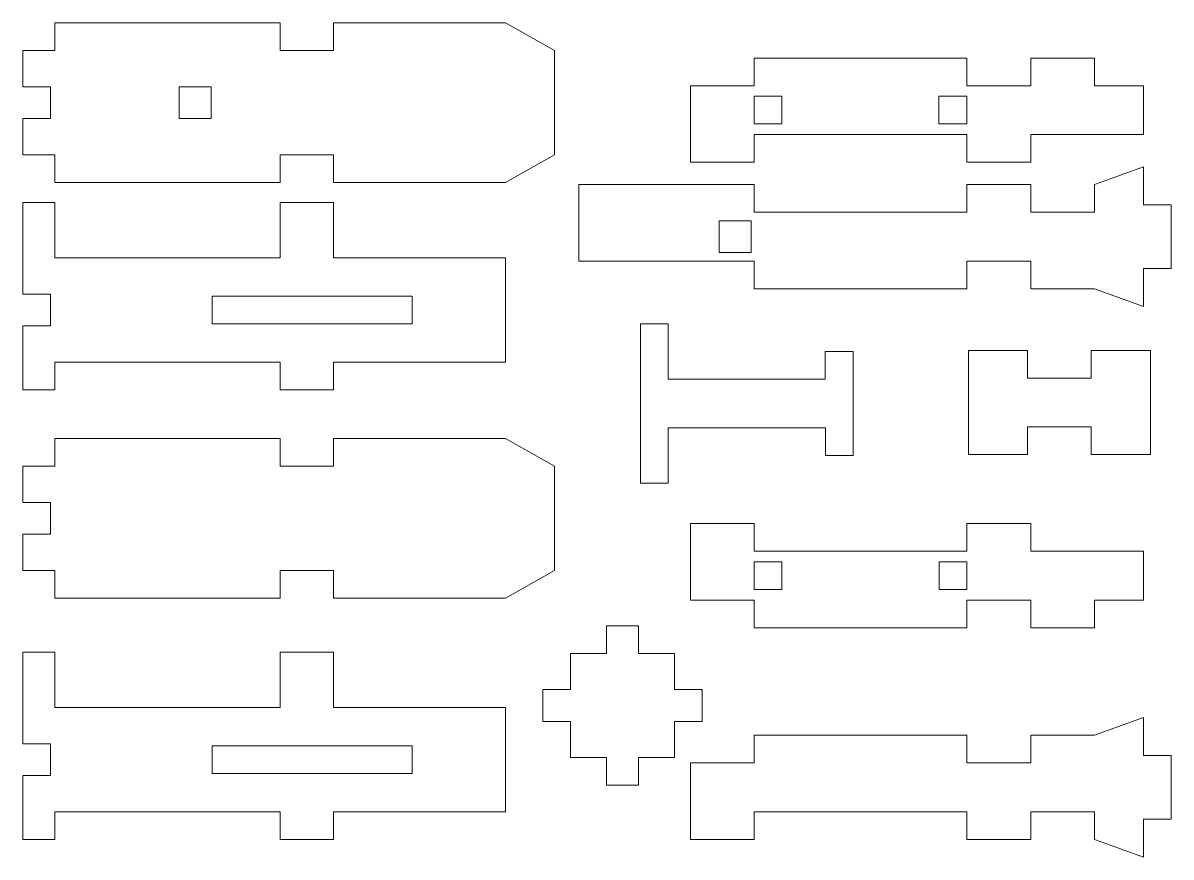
# Model space of a CAD drawing. Header units: centimetres. Extents: x -85 to 118, y -38 to 74.
# Drawn here: x -63.46 to -52.66, y -37.8 to -29.96 of the extents above; entities that cross this region are included whole.
import ezdxf

# ---------------------------------------------------------------- set-up
doc = ezdxf.new("R2010")
doc.units = ezdxf.units.CM
doc.header["$MEASUREMENT"] = 0

msp = doc.modelspace()

# ---------------------------------------------------------------- linework, layer by layer
at = {"lineweight": 9}
for points, knots in [([(-63.46153, -30.85514), (-63.46153, -30.85514), (-63.20154, -30.85514), (-63.20154, -30.85514), (-63.20154, -30.85514), (-63.20154, -30.85514), (-63.20154, -30.55516), (-63.20154, -30.55516), (-63.20154, -30.55516), (-63.20154, -30.55516), (-63.46153, -30.55516), (-63.46153, -30.55516), (-63.46153, -30.55516), (-63.46153, -30.55516), (-63.46153, -30.21518), (-63.46153, -30.21518), (-63.46153, -30.21518), (-63.46153, -30.21518), (-63.16155, -30.21518), (-63.16155, -30.21518), (-63.16155, -30.21518), (-63.16155, -30.21518), (-63.16155, -29.9552), (-63.16155, -29.9552), (-63.16155, -29.9552), (-63.16155, -29.9552), (-61.04167, -29.9552), (-61.04167, -29.9552), (-61.04167, -29.9552), (-61.04167, -29.9552), (-61.04167, -30.21518), (-61.04167, -30.21518), (-61.04167, -30.21518), (-61.04167, -30.21518), (-60.5417, -30.21518), (-60.5417, -30.21518), (-60.5417, -30.21518), (-60.5417, -30.21518), (-60.5417, -29.9552), (-60.5417, -29.9552), (-60.5417, -29.9552), (-60.5417, -29.9552), (-58.9218, -29.9552), (-58.9218, -29.9552), (-58.9218, -29.9552), (-58.9218, -29.9552), (-58.46182, -30.21518), (-58.46182, -30.21518), (-58.46182, -30.21518), (-58.46182, -30.21518), (-58.46182, -31.19513), (-58.46182, -31.19513), (-58.46182, -31.19513), (-58.46182, -31.19513), (-58.9218, -31.45511), (-58.9218, -31.45511), (-58.9218, -31.45511), (-58.9218, -31.45511), (-60.5417, -31.45511), (-60.5417, -31.45511), (-60.5417, -31.45511), (-60.5417, -31.45511), (-60.5417, -31.19513), (-60.5417, -31.19513), (-60.5417, -31.19513), (-60.5417, -31.19513), (-61.04167, -31.19513), (-61.04167, -31.19513), (-61.04167, -31.19513), (-61.04167, -31.19513), (-61.04167, -31.45511), (-61.04167, -31.45511), (-61.04167, -31.45511), (-61.04167, -31.45511), (-63.16155, -31.45511), (-63.16155, -31.45511), (-63.16155, -31.45511), (-63.16155, -31.45511), (-63.16155, -31.19513), (-63.16155, -31.19513), (-63.16155, -31.19513), (-63.16155, -31.19513), (-63.46153, -31.19513), (-63.46153, -31.19513), (-63.46153, -31.19513), (-63.46153, -31.19513), (-63.46153, -30.85514), (-63.46153, -30.85514)], [0, 0, 0, 0, 0.04347826, 0.04347826, 0.04347826, 0.04347826, 0.08695652, 0.08695652, 0.08695652, 0.08695652, 0.13043478, 0.13043478, 0.13043478, 0.13043478, 0.17391304, 0.17391304, 0.17391304, 0.17391304, 0.2173913, 0.2173913, 0.2173913, 0.2173913, 0.26086957, 0.26086957, 0.26086957, 0.26086957, 0.30434783, 0.30434783, 0.30434783, 0.30434783, 0.34782609, 0.34782609, 0.34782609, 0.34782609, 0.39130435, 0.39130435, 0.39130435, 0.39130435, 0.43478261, 0.43478261, 0.43478261, 0.43478261, 0.47826087, 0.47826087, 0.47826087, 0.47826087, 0.52173913, 0.52173913, 0.52173913, 0.52173913, 0.56521739, 0.56521739, 0.56521739, 0.56521739, 0.60869565, 0.60869565, 0.60869565, 0.60869565, 0.65217391, 0.65217391, 0.65217391, 0.65217391, 0.69565217, 0.69565217, 0.69565217, 0.69565217, 0.73913043, 0.73913043, 0.73913043, 0.73913043, 0.7826087, 0.7826087, 0.7826087, 0.7826087, 0.82608696, 0.82608696, 0.82608696, 0.82608696, 0.86956522, 0.86956522, 0.86956522, 0.86956522, 0.91304348, 0.91304348, 0.91304348, 0.91304348, 1, 1, 1, 1]), ([(-53.98208, -30.28518), (-53.98208, -30.28518), (-53.38212, -30.28518), (-53.38212, -30.28518), (-53.38212, -30.28518), (-53.38212, -30.28518), (-53.38212, -30.54516), (-53.38212, -30.54516), (-53.38212, -30.54516), (-53.38212, -30.54516), (-52.92214, -30.54516), (-52.92214, -30.54516), (-52.92214, -30.54516), (-52.92214, -30.54516), (-52.92214, -31.00513), (-52.92214, -31.00513), (-52.92214, -31.00513), (-52.92214, -31.00513), (-53.98208, -31.00513), (-53.98208, -31.00513), (-53.98208, -31.00513), (-53.98208, -31.00513), (-53.98208, -31.26512), (-53.98208, -31.26512), (-53.98208, -31.26512), (-53.98208, -31.26512), (-54.58205, -31.26512), (-54.58205, -31.26512), (-54.58205, -31.26512), (-54.58205, -31.26512), (-54.58205, -31.00513), (-54.58205, -31.00513), (-54.58205, -31.00513), (-54.58205, -31.00513), (-56.58193, -31.00513), (-56.58193, -31.00513), (-56.58193, -31.00513), (-56.58193, -31.00513), (-56.58193, -31.26512), (-56.58193, -31.26512), (-56.58193, -31.26512), (-56.58193, -31.26512), (-57.18189, -31.26512), (-57.18189, -31.26512), (-57.18189, -31.26512), (-57.18189, -31.26512), (-57.18189, -30.54516), (-57.18189, -30.54516), (-57.18189, -30.54516), (-57.18189, -30.54516), (-56.58193, -30.54516), (-56.58193, -30.54516), (-56.58193, -30.54516), (-56.58193, -30.54516), (-56.58193, -30.28518), (-56.58193, -30.28518), (-56.58193, -30.28518), (-56.58193, -30.28518), (-54.58205, -30.28518), (-54.58205, -30.28518), (-54.58205, -30.28518), (-54.58205, -30.28518), (-54.58205, -30.54516), (-54.58205, -30.54516), (-54.58205, -30.54516), (-54.58205, -30.54516), (-53.98208, -30.54516), (-53.98208, -30.54516), (-53.98208, -30.54516), (-53.98208, -30.54516), (-53.98208, -30.28518), (-53.98208, -30.28518)], [0, 0, 0, 0, 0.05263158, 0.05263158, 0.05263158, 0.05263158, 0.10526316, 0.10526316, 0.10526316, 0.10526316, 0.15789474, 0.15789474, 0.15789474, 0.15789474, 0.21052632, 0.21052632, 0.21052632, 0.21052632, 0.26315789, 0.26315789, 0.26315789, 0.26315789, 0.31578947, 0.31578947, 0.31578947, 0.31578947, 0.36842105, 0.36842105, 0.36842105, 0.36842105, 0.42105263, 0.42105263, 0.42105263, 0.42105263, 0.47368421, 0.47368421, 0.47368421, 0.47368421, 0.52631579, 0.52631579, 0.52631579, 0.52631579, 0.57894737, 0.57894737, 0.57894737, 0.57894737, 0.63157895, 0.63157895, 0.63157895, 0.63157895, 0.68421053, 0.68421053, 0.68421053, 0.68421053, 0.73684211, 0.73684211, 0.73684211, 0.73684211, 0.78947368, 0.78947368, 0.78947368, 0.78947368, 0.84210526, 0.84210526, 0.84210526, 0.84210526, 0.89473684, 0.89473684, 0.89473684, 0.89473684, 1, 1, 1, 1]), ([(-61.69163, -30.55516), (-61.69163, -30.55516), (-61.99161, -30.55516), (-61.99161, -30.55516), (-61.99161, -30.55516), (-61.99161, -30.55516), (-61.99161, -30.85514), (-61.99161, -30.85514), (-61.99161, -30.85514), (-61.99161, -30.85514), (-61.69163, -30.85514), (-61.69163, -30.85514), (-61.69163, -30.85514), (-61.69163, -30.85514), (-61.69163, -30.55516), (-61.69163, -30.55516)], [0, 0, 0, 0, 0.2, 0.2, 0.2, 0.2, 0.4, 0.4, 0.4, 0.4, 0.6, 0.6, 0.6, 0.6, 1, 1, 1, 1]), ([(-56.58193, -30.90514), (-56.58193, -30.90514), (-56.58193, -30.64516), (-56.58193, -30.64516), (-56.58193, -30.64516), (-56.58193, -30.64516), (-56.32194, -30.64516), (-56.32194, -30.64516), (-56.32194, -30.64516), (-56.32194, -30.64516), (-56.32194, -30.90514), (-56.32194, -30.90514), (-56.32194, -30.90514), (-56.32194, -30.90514), (-56.58193, -30.90514), (-56.58193, -30.90514)], [0, 0, 0, 0, 0.2, 0.2, 0.2, 0.2, 0.4, 0.4, 0.4, 0.4, 0.6, 0.6, 0.6, 0.6, 1, 1, 1, 1]), ([(-54.58205, -30.64516), (-54.58205, -30.64516), (-54.58205, -30.90514), (-54.58205, -30.90514), (-54.58205, -30.90514), (-54.58205, -30.90514), (-54.84688, -30.90514), (-54.84688, -30.90514), (-54.84688, -30.90514), (-54.84688, -30.90514), (-54.84688, -30.64516), (-54.84688, -30.64516), (-54.84688, -30.64516), (-54.84688, -30.64516), (-54.58205, -30.64516), (-54.58205, -30.64516)], [0, 0, 0, 0, 0.2, 0.2, 0.2, 0.2, 0.4, 0.4, 0.4, 0.4, 0.6, 0.6, 0.6, 0.6, 1, 1, 1, 1]), ([(-53.98208, -31.73509), (-53.98208, -31.73509), (-53.38212, -31.73509), (-53.38212, -31.73509), (-53.38212, -31.73509), (-53.38212, -31.73509), (-53.38212, -31.47511), (-53.38212, -31.47511), (-53.38212, -31.47511), (-53.38212, -31.47511), (-52.92214, -31.30901), (-52.92214, -31.30901), (-52.92214, -31.30901), (-52.92214, -31.30901), (-52.92214, -31.6651), (-52.92214, -31.6651), (-52.92214, -31.6651), (-52.92214, -31.6651), (-52.66216, -31.6651), (-52.66216, -31.6651), (-52.66216, -31.6651), (-52.66216, -31.6651), (-52.66216, -32.26506), (-52.66216, -32.26506), (-52.66216, -32.26506), (-52.66216, -32.26506), (-52.92214, -32.26506), (-52.92214, -32.26506), (-52.92214, -32.26506), (-52.92214, -32.26506), (-52.92214, -32.62115), (-52.92214, -32.62115), (-52.92214, -32.62115), (-52.92214, -32.62115), (-53.38212, -32.45505), (-53.38212, -32.45505), (-53.38212, -32.45505), (-53.38212, -32.45505), (-53.98208, -32.45505), (-53.98208, -32.45505), (-53.98208, -32.45505), (-53.98208, -32.45505), (-53.98208, -32.19507), (-53.98208, -32.19507), (-53.98208, -32.19507), (-53.98208, -32.19507), (-54.58205, -32.19507), (-54.58205, -32.19507), (-54.58205, -32.19507), (-54.58205, -32.19507), (-54.58205, -32.45505), (-54.58205, -32.45505), (-54.58205, -32.45505), (-54.58205, -32.45505), (-56.58193, -32.45505), (-56.58193, -32.45505), (-56.58193, -32.45505), (-56.58193, -32.45505), (-56.58193, -32.19507), (-56.58193, -32.19507), (-56.58193, -32.19507), (-56.58193, -32.19507), (-58.23184, -32.19507), (-58.23184, -32.19507), (-58.23184, -32.19507), (-58.23184, -32.19507), (-58.23184, -31.47511), (-58.23184, -31.47511), (-58.23184, -31.47511), (-58.23184, -31.47511), (-56.58193, -31.47511), (-56.58193, -31.47511), (-56.58193, -31.47511), (-56.58193, -31.47511), (-56.58193, -31.73509), (-56.58193, -31.73509), (-56.58193, -31.73509), (-56.58193, -31.73509), (-54.58205, -31.73509), (-54.58205, -31.73509), (-54.58205, -31.73509), (-54.58205, -31.73509), (-54.58205, -31.47511), (-54.58205, -31.47511), (-54.58205, -31.47511), (-54.58205, -31.47511), (-53.98208, -31.47511), (-53.98208, -31.47511), (-53.98208, -31.47511), (-53.98208, -31.47511), (-53.98208, -31.73509), (-53.98208, -31.73509)], [0, 0, 0, 0, 0.04166667, 0.04166667, 0.04166667, 0.04166667, 0.08333333, 0.08333333, 0.08333333, 0.08333333, 0.125, 0.125, 0.125, 0.125, 0.16666667, 0.16666667, 0.16666667, 0.16666667, 0.20833333, 0.20833333, 0.20833333, 0.20833333, 0.25, 0.25, 0.25, 0.25, 0.29166667, 0.29166667, 0.29166667, 0.29166667, 0.33333333, 0.33333333, 0.33333333, 0.33333333, 0.375, 0.375, 0.375, 0.375, 0.41666667, 0.41666667, 0.41666667, 0.41666667, 0.45833333, 0.45833333, 0.45833333, 0.45833333, 0.5, 0.5, 0.5, 0.5, 0.54166667, 0.54166667, 0.54166667, 0.54166667, 0.58333333, 0.58333333, 0.58333333, 0.58333333, 0.625, 0.625, 0.625, 0.625, 0.66666667, 0.66666667, 0.66666667, 0.66666667, 0.70833333, 0.70833333, 0.70833333, 0.70833333, 0.75, 0.75, 0.75, 0.75, 0.79166667, 0.79166667, 0.79166667, 0.79166667, 0.83333333, 0.83333333, 0.83333333, 0.83333333, 0.875, 0.875, 0.875, 0.875, 0.91666667, 0.91666667, 0.91666667, 0.91666667, 1, 1, 1, 1]), ([(-63.46153, -32.50505), (-63.46153, -32.50505), (-63.20154, -32.50505), (-63.20154, -32.50505), (-63.20154, -32.50505), (-63.20154, -32.50505), (-63.20154, -32.80503), (-63.20154, -32.80503), (-63.20154, -32.80503), (-63.20154, -32.80503), (-63.46153, -32.80503), (-63.46153, -32.80503), (-63.46153, -32.80503), (-63.46153, -32.80503), (-63.46153, -33.405), (-63.46153, -33.405), (-63.46153, -33.405), (-63.46153, -33.405), (-63.16155, -33.405), (-63.16155, -33.405), (-63.16155, -33.405), (-63.16155, -33.405), (-63.16155, -33.14501), (-63.16155, -33.14501), (-63.16155, -33.14501), (-63.16155, -33.14501), (-61.04167, -33.14501), (-61.04167, -33.14501), (-61.04167, -33.14501), (-61.04167, -33.14501), (-61.04167, -33.405), (-61.04167, -33.405), (-61.04167, -33.405), (-61.04167, -33.405), (-60.5417, -33.405), (-60.5417, -33.405), (-60.5417, -33.405), (-60.5417, -33.405), (-60.5417, -33.14501), (-60.5417, -33.14501), (-60.5417, -33.14501), (-60.5417, -33.14501), (-58.9218, -33.14501), (-58.9218, -33.14501), (-58.9218, -33.14501), (-58.9218, -33.14501), (-58.9218, -32.16507), (-58.9218, -32.16507), (-58.9218, -32.16507), (-58.9218, -32.16507), (-60.5417, -32.16507), (-60.5417, -32.16507), (-60.5417, -32.16507), (-60.5417, -32.16507), (-60.5417, -31.6451), (-60.5417, -31.6451), (-60.5417, -31.6451), (-60.5417, -31.6451), (-61.04167, -31.6451), (-61.04167, -31.6451), (-61.04167, -31.6451), (-61.04167, -31.6451), (-61.04167, -32.16507), (-61.04167, -32.16507), (-61.04167, -32.16507), (-61.04167, -32.16507), (-63.16155, -32.16507), (-63.16155, -32.16507), (-63.16155, -32.16507), (-63.16155, -32.16507), (-63.16155, -31.6451), (-63.16155, -31.6451), (-63.16155, -31.6451), (-63.16155, -31.6451), (-63.46153, -31.6451), (-63.46153, -31.6451), (-63.46153, -31.6451), (-63.46153, -31.6451), (-63.46153, -32.50505), (-63.46153, -32.50505)], [0, 0, 0, 0, 0.04761905, 0.04761905, 0.04761905, 0.04761905, 0.0952381, 0.0952381, 0.0952381, 0.0952381, 0.14285714, 0.14285714, 0.14285714, 0.14285714, 0.19047619, 0.19047619, 0.19047619, 0.19047619, 0.23809524, 0.23809524, 0.23809524, 0.23809524, 0.28571429, 0.28571429, 0.28571429, 0.28571429, 0.33333333, 0.33333333, 0.33333333, 0.33333333, 0.38095238, 0.38095238, 0.38095238, 0.38095238, 0.42857143, 0.42857143, 0.42857143, 0.42857143, 0.47619048, 0.47619048, 0.47619048, 0.47619048, 0.52380952, 0.52380952, 0.52380952, 0.52380952, 0.57142857, 0.57142857, 0.57142857, 0.57142857, 0.61904762, 0.61904762, 0.61904762, 0.61904762, 0.66666667, 0.66666667, 0.66666667, 0.66666667, 0.71428571, 0.71428571, 0.71428571, 0.71428571, 0.76190476, 0.76190476, 0.76190476, 0.76190476, 0.80952381, 0.80952381, 0.80952381, 0.80952381, 0.85714286, 0.85714286, 0.85714286, 0.85714286, 0.9047619, 0.9047619, 0.9047619, 0.9047619, 1, 1, 1, 1]), ([(-56.61193, -32.11507), (-56.61193, -32.11507), (-56.91191, -32.11507), (-56.91191, -32.11507), (-56.91191, -32.11507), (-56.91191, -32.11507), (-56.91191, -31.81509), (-56.91191, -31.81509), (-56.91191, -31.81509), (-56.91191, -31.81509), (-56.61193, -31.81509), (-56.61193, -31.81509), (-56.61193, -31.81509), (-56.61193, -31.81509), (-56.61193, -32.11507), (-56.61193, -32.11507)], [0, 0, 0, 0, 0.2, 0.2, 0.2, 0.2, 0.4, 0.4, 0.4, 0.4, 0.6, 0.6, 0.6, 0.6, 1, 1, 1, 1]), ([(-61.68163, -32.52505), (-61.68163, -32.52505), (-61.68163, -32.78503), (-61.68163, -32.78503), (-61.68163, -32.78503), (-61.68163, -32.78503), (-59.80174, -32.78503), (-59.80174, -32.78503), (-59.80174, -32.78503), (-59.80174, -32.78503), (-59.80174, -32.52505), (-59.80174, -32.52505), (-59.80174, -32.52505), (-59.80174, -32.52505), (-61.68163, -32.52505), (-61.68163, -32.52505)], [0, 0, 0, 0, 0.2, 0.2, 0.2, 0.2, 0.4, 0.4, 0.4, 0.4, 0.6, 0.6, 0.6, 0.6, 1, 1, 1, 1]), ([(-57.65187, -32.78503), (-57.65187, -32.78503), (-57.39188, -32.78503), (-57.39188, -32.78503), (-57.39188, -32.78503), (-57.39188, -32.78503), (-57.39188, -33.305), (-57.39188, -33.305), (-57.39188, -33.305), (-57.39188, -33.305), (-55.91682, -33.305), (-55.91682, -33.305), (-55.91682, -33.305), (-55.91682, -33.305), (-55.91682, -33.04502), (-55.91682, -33.04502), (-55.91682, -33.04502), (-55.91682, -33.04502), (-55.65198, -33.04502), (-55.65198, -33.04502), (-55.65198, -33.04502), (-55.65198, -33.04502), (-55.65198, -34.02496), (-55.65198, -34.02496), (-55.65198, -34.02496), (-55.65198, -34.02496), (-55.91197, -34.02496), (-55.91197, -34.02496), (-55.91197, -34.02496), (-55.91197, -34.02496), (-55.91197, -33.76497), (-55.91197, -33.76497), (-55.91197, -33.76497), (-55.91197, -33.76497), (-57.39188, -33.76497), (-57.39188, -33.76497), (-57.39188, -33.76497), (-57.39188, -33.76497), (-57.39188, -34.28494), (-57.39188, -34.28494), (-57.39188, -34.28494), (-57.39188, -34.28494), (-57.65187, -34.28494), (-57.65187, -34.28494), (-57.65187, -34.28494), (-57.65187, -34.28494), (-57.65187, -32.78503), (-57.65187, -32.78503)], [0, 0, 0, 0, 0.07692308, 0.07692308, 0.07692308, 0.07692308, 0.15384615, 0.15384615, 0.15384615, 0.15384615, 0.23076923, 0.23076923, 0.23076923, 0.23076923, 0.30769231, 0.30769231, 0.30769231, 0.30769231, 0.38461538, 0.38461538, 0.38461538, 0.38461538, 0.46153846, 0.46153846, 0.46153846, 0.46153846, 0.53846154, 0.53846154, 0.53846154, 0.53846154, 0.61538462, 0.61538462, 0.61538462, 0.61538462, 0.69230769, 0.69230769, 0.69230769, 0.69230769, 0.76923077, 0.76923077, 0.76923077, 0.76923077, 0.84615385, 0.84615385, 0.84615385, 0.84615385, 1, 1, 1, 1]), ([(-53.41211, -33.03502), (-53.41211, -33.03502), (-52.85604, -33.03502), (-52.85604, -33.03502), (-52.85604, -33.03502), (-52.85604, -33.03502), (-52.85604, -34.01496), (-52.85604, -34.01496), (-52.85604, -34.01496), (-52.85604, -34.01496), (-53.41211, -34.01496), (-53.41211, -34.01496), (-53.41211, -34.01496), (-53.41211, -34.01496), (-53.41211, -33.75498), (-53.41211, -33.75498), (-53.41211, -33.75498), (-53.41211, -33.75498), (-54.01208, -33.75498), (-54.01208, -33.75498), (-54.01208, -33.75498), (-54.01208, -33.75498), (-54.01208, -34.01496), (-54.01208, -34.01496), (-54.01208, -34.01496), (-54.01208, -34.01496), (-54.56816, -34.01496), (-54.56816, -34.01496), (-54.56816, -34.01496), (-54.56816, -34.01496), (-54.56816, -33.03502), (-54.56816, -33.03502), (-54.56816, -33.03502), (-54.56816, -33.03502), (-54.01208, -33.03502), (-54.01208, -33.03502), (-54.01208, -33.03502), (-54.01208, -33.03502), (-54.01208, -33.295), (-54.01208, -33.295), (-54.01208, -33.295), (-54.01208, -33.295), (-53.41211, -33.295), (-53.41211, -33.295), (-53.41211, -33.295), (-53.41211, -33.295), (-53.41211, -33.03502), (-53.41211, -33.03502)], [0, 0, 0, 0, 0.07692308, 0.07692308, 0.07692308, 0.07692308, 0.15384615, 0.15384615, 0.15384615, 0.15384615, 0.23076923, 0.23076923, 0.23076923, 0.23076923, 0.30769231, 0.30769231, 0.30769231, 0.30769231, 0.38461538, 0.38461538, 0.38461538, 0.38461538, 0.46153846, 0.46153846, 0.46153846, 0.46153846, 0.53846154, 0.53846154, 0.53846154, 0.53846154, 0.61538462, 0.61538462, 0.61538462, 0.61538462, 0.69230769, 0.69230769, 0.69230769, 0.69230769, 0.76923077, 0.76923077, 0.76923077, 0.76923077, 0.84615385, 0.84615385, 0.84615385, 0.84615385, 1, 1, 1, 1]), ([(-58.9218, -33.86497), (-58.9218, -33.86497), (-58.46182, -34.12496), (-58.46182, -34.12496), (-58.46182, -34.12496), (-58.46182, -34.12496), (-58.46182, -35.1049), (-58.46182, -35.1049), (-58.46182, -35.1049), (-58.46182, -35.1049), (-58.9218, -35.36488), (-58.9218, -35.36488), (-58.9218, -35.36488), (-58.9218, -35.36488), (-60.5417, -35.36488), (-60.5417, -35.36488), (-60.5417, -35.36488), (-60.5417, -35.36488), (-60.5417, -35.1049), (-60.5417, -35.1049), (-60.5417, -35.1049), (-60.5417, -35.1049), (-61.04167, -35.1049), (-61.04167, -35.1049), (-61.04167, -35.1049), (-61.04167, -35.1049), (-61.04167, -35.36488), (-61.04167, -35.36488), (-61.04167, -35.36488), (-61.04167, -35.36488), (-63.16155, -35.36488), (-63.16155, -35.36488), (-63.16155, -35.36488), (-63.16155, -35.36488), (-63.16155, -35.1049), (-63.16155, -35.1049), (-63.16155, -35.1049), (-63.16155, -35.1049), (-63.46153, -35.1049), (-63.46153, -35.1049), (-63.46153, -35.1049), (-63.46153, -35.1049), (-63.46153, -34.76492), (-63.46153, -34.76492), (-63.46153, -34.76492), (-63.46153, -34.76492), (-63.20154, -34.76492), (-63.20154, -34.76492), (-63.20154, -34.76492), (-63.20154, -34.76492), (-63.20154, -34.46493), (-63.20154, -34.46493), (-63.20154, -34.46493), (-63.20154, -34.46493), (-63.46153, -34.46493), (-63.46153, -34.46493), (-63.46153, -34.46493), (-63.46153, -34.46493), (-63.46153, -34.12496), (-63.46153, -34.12496), (-63.46153, -34.12496), (-63.46153, -34.12496), (-63.16155, -34.12496), (-63.16155, -34.12496), (-63.16155, -34.12496), (-63.16155, -34.12496), (-63.16155, -33.86497), (-63.16155, -33.86497), (-63.16155, -33.86497), (-63.16155, -33.86497), (-61.04167, -33.86497), (-61.04167, -33.86497), (-61.04167, -33.86497), (-61.04167, -33.86497), (-61.04167, -34.12496), (-61.04167, -34.12496), (-61.04167, -34.12496), (-61.04167, -34.12496), (-60.5417, -34.12496), (-60.5417, -34.12496), (-60.5417, -34.12496), (-60.5417, -34.12496), (-60.5417, -33.86497), (-60.5417, -33.86497), (-60.5417, -33.86497), (-60.5417, -33.86497), (-58.9218, -33.86497), (-58.9218, -33.86497)], [0, 0, 0, 0, 0.04347826, 0.04347826, 0.04347826, 0.04347826, 0.08695652, 0.08695652, 0.08695652, 0.08695652, 0.13043478, 0.13043478, 0.13043478, 0.13043478, 0.17391304, 0.17391304, 0.17391304, 0.17391304, 0.2173913, 0.2173913, 0.2173913, 0.2173913, 0.26086957, 0.26086957, 0.26086957, 0.26086957, 0.30434783, 0.30434783, 0.30434783, 0.30434783, 0.34782609, 0.34782609, 0.34782609, 0.34782609, 0.39130435, 0.39130435, 0.39130435, 0.39130435, 0.43478261, 0.43478261, 0.43478261, 0.43478261, 0.47826087, 0.47826087, 0.47826087, 0.47826087, 0.52173913, 0.52173913, 0.52173913, 0.52173913, 0.56521739, 0.56521739, 0.56521739, 0.56521739, 0.60869565, 0.60869565, 0.60869565, 0.60869565, 0.65217391, 0.65217391, 0.65217391, 0.65217391, 0.69565217, 0.69565217, 0.69565217, 0.69565217, 0.73913043, 0.73913043, 0.73913043, 0.73913043, 0.7826087, 0.7826087, 0.7826087, 0.7826087, 0.82608696, 0.82608696, 0.82608696, 0.82608696, 0.86956522, 0.86956522, 0.86956522, 0.86956522, 0.91304348, 0.91304348, 0.91304348, 0.91304348, 1, 1, 1, 1]), ([(-53.98208, -35.64487), (-53.98208, -35.64487), (-53.38212, -35.64487), (-53.38212, -35.64487), (-53.38212, -35.64487), (-53.38212, -35.64487), (-53.38212, -35.38488), (-53.38212, -35.38488), (-53.38212, -35.38488), (-53.38212, -35.38488), (-52.92214, -35.38488), (-52.92214, -35.38488), (-52.92214, -35.38488), (-52.92214, -35.38488), (-52.92214, -34.92491), (-52.92214, -34.92491), (-52.92214, -34.92491), (-52.92214, -34.92491), (-53.98208, -34.92491), (-53.98208, -34.92491), (-53.98208, -34.92491), (-53.98208, -34.92491), (-53.98208, -34.66492), (-53.98208, -34.66492), (-53.98208, -34.66492), (-53.98208, -34.66492), (-54.58205, -34.66492), (-54.58205, -34.66492), (-54.58205, -34.66492), (-54.58205, -34.66492), (-54.58205, -34.92491), (-54.58205, -34.92491), (-54.58205, -34.92491), (-54.58205, -34.92491), (-56.58193, -34.92491), (-56.58193, -34.92491), (-56.58193, -34.92491), (-56.58193, -34.92491), (-56.58193, -34.66492), (-56.58193, -34.66492), (-56.58193, -34.66492), (-56.58193, -34.66492), (-57.18189, -34.66492), (-57.18189, -34.66492), (-57.18189, -34.66492), (-57.18189, -34.66492), (-57.18189, -35.38488), (-57.18189, -35.38488), (-57.18189, -35.38488), (-57.18189, -35.38488), (-56.58193, -35.38488), (-56.58193, -35.38488), (-56.58193, -35.38488), (-56.58193, -35.38488), (-56.58193, -35.64487), (-56.58193, -35.64487), (-56.58193, -35.64487), (-56.58193, -35.64487), (-54.58205, -35.64487), (-54.58205, -35.64487), (-54.58205, -35.64487), (-54.58205, -35.64487), (-54.58205, -35.38488), (-54.58205, -35.38488), (-54.58205, -35.38488), (-54.58205, -35.38488), (-53.98208, -35.38488), (-53.98208, -35.38488), (-53.98208, -35.38488), (-53.98208, -35.38488), (-53.98208, -35.64487), (-53.98208, -35.64487)], [0, 0, 0, 0, 0.05263158, 0.05263158, 0.05263158, 0.05263158, 0.10526316, 0.10526316, 0.10526316, 0.10526316, 0.15789474, 0.15789474, 0.15789474, 0.15789474, 0.21052632, 0.21052632, 0.21052632, 0.21052632, 0.26315789, 0.26315789, 0.26315789, 0.26315789, 0.31578947, 0.31578947, 0.31578947, 0.31578947, 0.36842105, 0.36842105, 0.36842105, 0.36842105, 0.42105263, 0.42105263, 0.42105263, 0.42105263, 0.47368421, 0.47368421, 0.47368421, 0.47368421, 0.52631579, 0.52631579, 0.52631579, 0.52631579, 0.57894737, 0.57894737, 0.57894737, 0.57894737, 0.63157895, 0.63157895, 0.63157895, 0.63157895, 0.68421053, 0.68421053, 0.68421053, 0.68421053, 0.73684211, 0.73684211, 0.73684211, 0.73684211, 0.78947368, 0.78947368, 0.78947368, 0.78947368, 0.84210526, 0.84210526, 0.84210526, 0.84210526, 0.89473684, 0.89473684, 0.89473684, 0.89473684, 1, 1, 1, 1]), ([(-56.58193, -35.28489), (-56.58193, -35.28489), (-56.32194, -35.28489), (-56.32194, -35.28489), (-56.32194, -35.28489), (-56.32194, -35.28489), (-56.32194, -35.0249), (-56.32194, -35.0249), (-56.32194, -35.0249), (-56.32194, -35.0249), (-56.58193, -35.0249), (-56.58193, -35.0249), (-56.58193, -35.0249), (-56.58193, -35.0249), (-56.58193, -35.28489), (-56.58193, -35.28489)], [0, 0, 0, 0, 0.2, 0.2, 0.2, 0.2, 0.4, 0.4, 0.4, 0.4, 0.6, 0.6, 0.6, 0.6, 1, 1, 1, 1]), ([(-54.58205, -35.28489), (-54.58205, -35.28489), (-54.58205, -35.0249), (-54.58205, -35.0249), (-54.58205, -35.0249), (-54.58205, -35.0249), (-54.84203, -35.0249), (-54.84203, -35.0249), (-54.84203, -35.0249), (-54.84203, -35.0249), (-54.84203, -35.28489), (-54.84203, -35.28489), (-54.84203, -35.28489), (-54.84203, -35.28489), (-54.58205, -35.28489), (-54.58205, -35.28489)], [0, 0, 0, 0, 0.2, 0.2, 0.2, 0.2, 0.4, 0.4, 0.4, 0.4, 0.6, 0.6, 0.6, 0.6, 1, 1, 1, 1]), ([(-57.0719, -36.22483), (-57.0719, -36.22483), (-57.33189, -36.22483), (-57.33189, -36.22483), (-57.33189, -36.22483), (-57.33189, -36.22483), (-57.33189, -35.88485), (-57.33189, -35.88485), (-57.33189, -35.88485), (-57.33189, -35.88485), (-57.67187, -35.88485), (-57.67187, -35.88485), (-57.67187, -35.88485), (-57.67187, -35.88485), (-57.67187, -35.62487), (-57.67187, -35.62487), (-57.67187, -35.62487), (-57.67187, -35.62487), (-57.97185, -35.62487), (-57.97185, -35.62487), (-57.97185, -35.62487), (-57.97185, -35.62487), (-57.97185, -35.88485), (-57.97185, -35.88485), (-57.97185, -35.88485), (-57.97185, -35.88485), (-58.31183, -35.88485), (-58.31183, -35.88485), (-58.31183, -35.88485), (-58.31183, -35.88485), (-58.31183, -36.22483), (-58.31183, -36.22483), (-58.31183, -36.22483), (-58.31183, -36.22483), (-58.57181, -36.22483), (-58.57181, -36.22483), (-58.57181, -36.22483), (-58.57181, -36.22483), (-58.57181, -36.52481), (-58.57181, -36.52481), (-58.57181, -36.52481), (-58.57181, -36.52481), (-58.31183, -36.52481), (-58.31183, -36.52481), (-58.31183, -36.52481), (-58.31183, -36.52481), (-58.31183, -36.86479), (-58.31183, -36.86479), (-58.31183, -36.86479), (-58.31183, -36.86479), (-57.97185, -36.86479), (-57.97185, -36.86479), (-57.97185, -36.86479), (-57.97185, -36.86479), (-57.97185, -37.12478), (-57.97185, -37.12478), (-57.97185, -37.12478), (-57.97185, -37.12478), (-57.67187, -37.12478), (-57.67187, -37.12478), (-57.67187, -37.12478), (-57.67187, -37.12478), (-57.67187, -36.86479), (-57.67187, -36.86479), (-57.67187, -36.86479), (-57.67187, -36.86479), (-57.33189, -36.86479), (-57.33189, -36.86479), (-57.33189, -36.86479), (-57.33189, -36.86479), (-57.33189, -36.52481), (-57.33189, -36.52481), (-57.33189, -36.52481), (-57.33189, -36.52481), (-57.0719, -36.52481), (-57.0719, -36.52481), (-57.0719, -36.52481), (-57.0719, -36.52481), (-57.0719, -36.22483), (-57.0719, -36.22483)], [0, 0, 0, 0, 0.04761905, 0.04761905, 0.04761905, 0.04761905, 0.0952381, 0.0952381, 0.0952381, 0.0952381, 0.14285714, 0.14285714, 0.14285714, 0.14285714, 0.19047619, 0.19047619, 0.19047619, 0.19047619, 0.23809524, 0.23809524, 0.23809524, 0.23809524, 0.28571429, 0.28571429, 0.28571429, 0.28571429, 0.33333333, 0.33333333, 0.33333333, 0.33333333, 0.38095238, 0.38095238, 0.38095238, 0.38095238, 0.42857143, 0.42857143, 0.42857143, 0.42857143, 0.47619048, 0.47619048, 0.47619048, 0.47619048, 0.52380952, 0.52380952, 0.52380952, 0.52380952, 0.57142857, 0.57142857, 0.57142857, 0.57142857, 0.61904762, 0.61904762, 0.61904762, 0.61904762, 0.66666667, 0.66666667, 0.66666667, 0.66666667, 0.71428571, 0.71428571, 0.71428571, 0.71428571, 0.76190476, 0.76190476, 0.76190476, 0.76190476, 0.80952381, 0.80952381, 0.80952381, 0.80952381, 0.85714286, 0.85714286, 0.85714286, 0.85714286, 0.9047619, 0.9047619, 0.9047619, 0.9047619, 1, 1, 1, 1]), ([(-60.5417, -36.39482), (-60.5417, -36.39482), (-60.5417, -35.87485), (-60.5417, -35.87485), (-60.5417, -35.87485), (-60.5417, -35.87485), (-61.04167, -35.87485), (-61.04167, -35.87485), (-61.04167, -35.87485), (-61.04167, -35.87485), (-61.04167, -36.39482), (-61.04167, -36.39482), (-61.04167, -36.39482), (-61.04167, -36.39482), (-63.16155, -36.39482), (-63.16155, -36.39482), (-63.16155, -36.39482), (-63.16155, -36.39482), (-63.16155, -35.87485), (-63.16155, -35.87485), (-63.16155, -35.87485), (-63.16155, -35.87485), (-63.46153, -35.87485), (-63.46153, -35.87485), (-63.46153, -35.87485), (-63.46153, -35.87485), (-63.46153, -36.7348), (-63.46153, -36.7348), (-63.46153, -36.7348), (-63.46153, -36.7348), (-63.20154, -36.7348), (-63.20154, -36.7348), (-63.20154, -36.7348), (-63.20154, -36.7348), (-63.20154, -37.03479), (-63.20154, -37.03479), (-63.20154, -37.03479), (-63.20154, -37.03479), (-63.46153, -37.03479), (-63.46153, -37.03479), (-63.46153, -37.03479), (-63.46153, -37.03479), (-63.46153, -37.63475), (-63.46153, -37.63475), (-63.46153, -37.63475), (-63.46153, -37.63475), (-63.16155, -37.63475), (-63.16155, -37.63475), (-63.16155, -37.63475), (-63.16155, -37.63475), (-63.16155, -37.37477), (-63.16155, -37.37477), (-63.16155, -37.37477), (-63.16155, -37.37477), (-61.04167, -37.37477), (-61.04167, -37.37477), (-61.04167, -37.37477), (-61.04167, -37.37477), (-61.04167, -37.63475), (-61.04167, -37.63475), (-61.04167, -37.63475), (-61.04167, -37.63475), (-60.5417, -37.63475), (-60.5417, -37.63475), (-60.5417, -37.63475), (-60.5417, -37.63475), (-60.5417, -37.37477), (-60.5417, -37.37477), (-60.5417, -37.37477), (-60.5417, -37.37477), (-58.9218, -37.37477), (-58.9218, -37.37477), (-58.9218, -37.37477), (-58.9218, -37.37477), (-58.9218, -36.39482), (-58.9218, -36.39482), (-58.9218, -36.39482), (-58.9218, -36.39482), (-60.5417, -36.39482), (-60.5417, -36.39482)], [0, 0, 0, 0, 0.04761905, 0.04761905, 0.04761905, 0.04761905, 0.0952381, 0.0952381, 0.0952381, 0.0952381, 0.14285714, 0.14285714, 0.14285714, 0.14285714, 0.19047619, 0.19047619, 0.19047619, 0.19047619, 0.23809524, 0.23809524, 0.23809524, 0.23809524, 0.28571429, 0.28571429, 0.28571429, 0.28571429, 0.33333333, 0.33333333, 0.33333333, 0.33333333, 0.38095238, 0.38095238, 0.38095238, 0.38095238, 0.42857143, 0.42857143, 0.42857143, 0.42857143, 0.47619048, 0.47619048, 0.47619048, 0.47619048, 0.52380952, 0.52380952, 0.52380952, 0.52380952, 0.57142857, 0.57142857, 0.57142857, 0.57142857, 0.61904762, 0.61904762, 0.61904762, 0.61904762, 0.66666667, 0.66666667, 0.66666667, 0.66666667, 0.71428571, 0.71428571, 0.71428571, 0.71428571, 0.76190476, 0.76190476, 0.76190476, 0.76190476, 0.80952381, 0.80952381, 0.80952381, 0.80952381, 0.85714286, 0.85714286, 0.85714286, 0.85714286, 0.9047619, 0.9047619, 0.9047619, 0.9047619, 1, 1, 1, 1]), ([(-56.58193, -37.37477), (-56.58193, -37.37477), (-54.58205, -37.37477), (-54.58205, -37.37477), (-54.58205, -37.37477), (-54.58205, -37.37477), (-54.58205, -37.63475), (-54.58205, -37.63475), (-54.58205, -37.63475), (-54.58205, -37.63475), (-53.98208, -37.63475), (-53.98208, -37.63475), (-53.98208, -37.63475), (-53.98208, -37.63475), (-53.98208, -37.37477), (-53.98208, -37.37477), (-53.98208, -37.37477), (-53.98208, -37.37477), (-53.38212, -37.37477), (-53.38212, -37.37477), (-53.38212, -37.37477), (-53.38212, -37.37477), (-53.38212, -37.63475), (-53.38212, -37.63475), (-53.38212, -37.63475), (-53.38212, -37.63475), (-52.92214, -37.80085), (-52.92214, -37.80085), (-52.92214, -37.80085), (-52.92214, -37.80085), (-52.92214, -37.44476), (-52.92214, -37.44476), (-52.92214, -37.44476), (-52.92214, -37.44476), (-52.66216, -37.44476), (-52.66216, -37.44476), (-52.66216, -37.44476), (-52.66216, -37.44476), (-52.66216, -36.84479), (-52.66216, -36.84479), (-52.66216, -36.84479), (-52.66216, -36.84479), (-52.92214, -36.84479), (-52.92214, -36.84479), (-52.92214, -36.84479), (-52.92214, -36.84479), (-52.92214, -36.4887), (-52.92214, -36.4887), (-52.92214, -36.4887), (-52.92214, -36.4887), (-53.38212, -36.65481), (-53.38212, -36.65481), (-53.38212, -36.65481), (-53.38212, -36.65481), (-53.98208, -36.65481), (-53.98208, -36.65481), (-53.98208, -36.65481), (-53.98208, -36.65481), (-53.98208, -36.91479), (-53.98208, -36.91479), (-53.98208, -36.91479), (-53.98208, -36.91479), (-54.58205, -36.91479), (-54.58205, -36.91479), (-54.58205, -36.91479), (-54.58205, -36.91479), (-54.58205, -36.65481), (-54.58205, -36.65481), (-54.58205, -36.65481), (-54.58205, -36.65481), (-56.58193, -36.65481), (-56.58193, -36.65481), (-56.58193, -36.65481), (-56.58193, -36.65481), (-56.58193, -36.91479), (-56.58193, -36.91479), (-56.58193, -36.91479), (-56.58193, -36.91479), (-57.18189, -36.91479), (-57.18189, -36.91479), (-57.18189, -36.91479), (-57.18189, -36.91479), (-57.18189, -37.63475), (-57.18189, -37.63475), (-57.18189, -37.63475), (-57.18189, -37.63475), (-56.58193, -37.63475), (-56.58193, -37.63475), (-56.58193, -37.63475), (-56.58193, -37.63475), (-56.58193, -37.37477), (-56.58193, -37.37477)], [0, 0, 0, 0, 0.04166667, 0.04166667, 0.04166667, 0.04166667, 0.08333333, 0.08333333, 0.08333333, 0.08333333, 0.125, 0.125, 0.125, 0.125, 0.16666667, 0.16666667, 0.16666667, 0.16666667, 0.20833333, 0.20833333, 0.20833333, 0.20833333, 0.25, 0.25, 0.25, 0.25, 0.29166667, 0.29166667, 0.29166667, 0.29166667, 0.33333333, 0.33333333, 0.33333333, 0.33333333, 0.375, 0.375, 0.375, 0.375, 0.41666667, 0.41666667, 0.41666667, 0.41666667, 0.45833333, 0.45833333, 0.45833333, 0.45833333, 0.5, 0.5, 0.5, 0.5, 0.54166667, 0.54166667, 0.54166667, 0.54166667, 0.58333333, 0.58333333, 0.58333333, 0.58333333, 0.625, 0.625, 0.625, 0.625, 0.66666667, 0.66666667, 0.66666667, 0.66666667, 0.70833333, 0.70833333, 0.70833333, 0.70833333, 0.75, 0.75, 0.75, 0.75, 0.79166667, 0.79166667, 0.79166667, 0.79166667, 0.83333333, 0.83333333, 0.83333333, 0.83333333, 0.875, 0.875, 0.875, 0.875, 0.91666667, 0.91666667, 0.91666667, 0.91666667, 1, 1, 1, 1]), ([(-61.68163, -36.7548), (-61.68163, -36.7548), (-61.68163, -37.01478), (-61.68163, -37.01478), (-61.68163, -37.01478), (-61.68163, -37.01478), (-59.80174, -37.01478), (-59.80174, -37.01478), (-59.80174, -37.01478), (-59.80174, -37.01478), (-59.80174, -36.7548), (-59.80174, -36.7548), (-59.80174, -36.7548), (-59.80174, -36.7548), (-61.68163, -36.7548), (-61.68163, -36.7548)], [0, 0, 0, 0, 0.2, 0.2, 0.2, 0.2, 0.4, 0.4, 0.4, 0.4, 0.6, 0.6, 0.6, 0.6, 1, 1, 1, 1])]:
    msp.add_open_spline(points, degree=3, knots=knots, dxfattribs=at)

doc.saveas('drawing.dxf')
